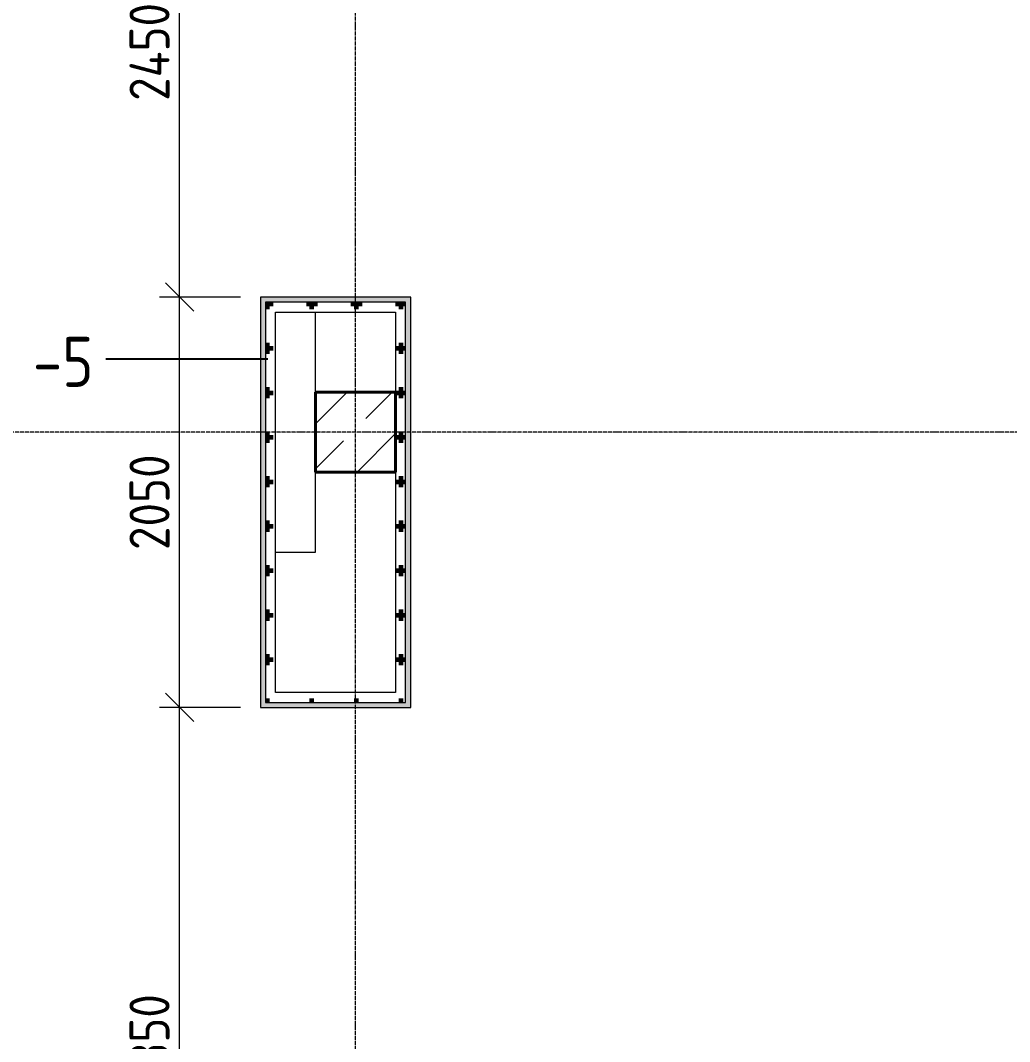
# Model space of a CAD drawing. Header units: millimetres. Extents: x -60946 to 138510, y -262288 to 24501.
# Drawn here: x -9590 to -4650, y -37105 to -32002 of the extents above; entities that cross this region are included whole.
import ezdxf

# ---------------------------------------------------------------- set-up
doc = ezdxf.new("R2010")
doc.units = ezdxf.units.MM
doc.linetypes.add('ADSK_Линия сетки', pattern=[25, 20, -2.5, 0, -2.5])
for name, color, linetype, lineweight in [('2)Тип-5', 1, 'Continuous', 60), ('Несущие колонны', 7, 'Continuous', 18), ('Оси', 7, 'Continuous', 9), ('Перекрытие', 7, 'Continuous', 18), ('Размеры', 7, 'Continuous', 9), ('Стены несущие', 7, 'Continuous', 30), ('Стены отделка', 7, 'Continuous', 30), ('Стены штриховка', 7, 'Continuous', 9)]:
    doc.layers.add(name, color=color, linetype=linetype, lineweight=lineweight)
doc.styles.add('GOST Common_3', font='', dxfattribs={"width": 0.9, "height": 200})
doc.styles.get('GOST Common_3').set_extended_font_data('GOST Common')
doc.dimstyles.new('ADSK_Основной_2_0_2', dxfattribs={"dimscale": 304.8, "dimtxt": 201.142999, "dimasz": 0.463911, "dimexe": 0.328084, "dimexo": 0.328084, "dimgap": 0.164042, "dimtad": 1, "dimdec": 3, "dimrnd": 0.001, "dimdsep": 46, "dimtxsty": 'GOST Common_3', "dimblk1": 'OBLIQUE', "dimblk2": 'OBLIQUE', "dimsah": 1, "dimcen": 0.09, "dimdle": 0.328084, "dimazin": 2, "dimtfac": 1, "dimtdec": 4, "dimtix": 1, "dimtmove": 0, "dimatfit": 3, "dimfxl": 1, "dimtvp": 1, "dimtolj": 1, "dimtzin": 0, "dimlwd": 20, "dimlwe": 20, "dimarcsym": 2})
pattern_1 = [(0, (1283.93, -48864.63), (111.125, 111.125), [55.562, -166.687]), (90, (1311.72, -48892.41), (-111.125, 111.125), [55.562, -166.687])]

# ---------------------------------------------------------------- blocks, each defined once
blk = doc.blocks.new('ADSK_КолоннаЖБ_Прямоугольная - 400x400 мм-1807142-Кладочный план 1-го этажа')
at = {"layer": 'Несущие колонны', "lineweight": 40}
for p, q in [((-200, 200), (200, 200)), ((-200, -200), (-200, 200)), ((200, 200), (200, -200)), ((200, -200), (-200, -200))]:
    blk.add_line(p, q, dxfattribs=at)
blk = doc.blocks.new('_Oblique')
at = {"color": 0, "linetype": 'ByBlock', "lineweight": -2}
blk.add_line((-0.5, -0.5), (0.5, 0.5), dxfattribs=at)
blk = doc.blocks.new('*D3914')
at = {"layer": 'Defpoints', "color": 0, "transparency": 16777216}
for p in [(-8795.2, -35434.7), (-8391.1, -35434.7), (-8191.1, -38784.7)]:
    blk.add_point(p, dxfattribs=at)
at = {"layer": 'Размеры', "color": 0, "lineweight": 20, "transparency": 16777216}
for p, q in [((-8795.2, -38884.7), (-8795.2, -35334.7)), ((-8491.1, -35434.7), (-8895.2, -35434.7)), ((-8291.1, -38784.7), (-8895.2, -38784.7))]:
    blk.add_line(p, q, dxfattribs=at)
at = {"layer": 'Размеры', "color": 0, "lineweight": 20, "transparency": 16777216, "xscale": 141.4, "yscale": 141.4, "zscale": 141.4}
for p, rotation in [((-8795.2, -35434.7), 90), ((-8795.2, -38784.7), 270)]:
    blk.add_blockref('_Oblique', p, dxfattribs=dict(at, rotation=rotation))
at = {"layer": 'Размеры', "color": 0, "lineweight": 9, "transparency": 16777216, "insert": (-8945.2, -37109.7), "char_height": 200, "width": 605.475, "attachment_point": 5, "rotation": 90, "style": 'GOST Common_3'}
blk.add_mtext('\\A1;3350', dxfattribs=at)
blk = doc.blocks.new('*D3915')
at = {"layer": 'Defpoints', "color": 0, "transparency": 16777216}
for p in [(-8795.2, -33384.7), (-8391.1, -33384.7), (-8391.1, -35434.7)]:
    blk.add_point(p, dxfattribs=at)
at = {"layer": 'Размеры', "color": 0, "lineweight": 20, "transparency": 16777216}
for p, q in [((-8795.2, -35534.7), (-8795.2, -33284.7)), ((-8491.1, -33384.7), (-8895.2, -33384.7)), ((-8491.1, -35434.7), (-8895.2, -35434.7))]:
    blk.add_line(p, q, dxfattribs=at)
at = {"layer": 'Размеры', "color": 0, "lineweight": 20, "transparency": 16777216, "xscale": 141.4, "yscale": 141.4, "zscale": 141.4}
for p, rotation in [((-8795.2, -33384.7), 90), ((-8795.2, -35434.7), 270)]:
    blk.add_blockref('_Oblique', p, dxfattribs=dict(at, rotation=rotation))
at = {"layer": 'Размеры', "color": 0, "lineweight": 9, "transparency": 16777216, "insert": (-8945.2, -34409.7), "char_height": 200, "width": 605.475, "attachment_point": 5, "rotation": 90, "style": 'GOST Common_3'}
blk.add_mtext('\\A1;2050', dxfattribs=at)
blk = doc.blocks.new('*D3916')
at = {"layer": 'Defpoints', "color": 0, "transparency": 16777216}
for p in [(-8795.2, -30934.7), (-8491.1, -30934.7), (-8391.1, -33384.7)]:
    blk.add_point(p, dxfattribs=at)
at = {"layer": 'Размеры', "color": 0, "lineweight": 20, "transparency": 16777216}
for p, q in [((-8795.2, -33484.7), (-8795.2, -30834.7)), ((-8591.1, -30934.7), (-8895.2, -30934.7)), ((-8491.1, -33384.7), (-8895.2, -33384.7))]:
    blk.add_line(p, q, dxfattribs=at)
at = {"layer": 'Размеры', "color": 0, "lineweight": 20, "transparency": 16777216, "xscale": 141.4, "yscale": 141.4, "zscale": 141.4}
for p, rotation in [((-8795.2, -30934.7), 90), ((-8795.2, -33384.7), 270)]:
    blk.add_blockref('_Oblique', p, dxfattribs=dict(at, rotation=rotation))
at = {"layer": 'Размеры', "color": 0, "lineweight": 9, "transparency": 16777216, "insert": (-8945.2, -32159.7), "char_height": 200, "width": 625.93, "attachment_point": 5, "rotation": 90, "style": 'GOST Common_3'}
blk.add_mtext('\\A1;2450', dxfattribs=at)

msp = doc.modelspace()

# ---------------------------------------------------------------- hatches: boundary and pattern name
at = {"layer": '2)Тип-5', "true_color": 0xd50000}
for points in [[(-8391.0657, -33409.6624), (-7666.0657, -33409.6624), (-7666.0657, -33384.6624), (-8391.0657, -33384.6624)], [(-8366.0657, -35434.6624), (-8366.0657, -33409.6624), (-8391.0657, -33409.6624), (-8391.0657, -35434.6624)], [(-7666.0657, -35409.6624), (-7641.0657, -35409.6624), (-7641.0657, -33384.6624), (-7666.0657, -33384.6624), (-7666.0657, -35359.6624)], [(-8366.0657, -35434.6624), (-7641.0657, -35434.6624), (-7641.0657, -35409.6624), (-8366.0657, -35409.6624)]]:
    msp.add_hatch(color=12, dxfattribs=at).paths.add_polyline_path(points)
h = msp.add_hatch(dxfattribs=at)
h.set_pattern_fill('FP_6', color=12, style=0, pattern_type=2)
h.set_pattern_definition(pattern_1)
h.paths.add_polyline_path([(-8366.0657, -33459.6624), (-7716.0657, -33459.6624), (-7716.0657, -33409.6624), (-8366.0657, -33409.6624)])
h = msp.add_hatch(dxfattribs=at)
h.set_pattern_fill('FP_6', color=12, style=0, pattern_type=2)
h.set_pattern_definition(pattern_1)
h.paths.add_polyline_path([(-7666.0657, -35359.6624), (-7666.0657, -33409.6624), (-7716.0657, -33409.6624), (-7716.0657, -35359.6624)])
h = msp.add_hatch(dxfattribs=at)
h.set_pattern_fill('FP_6', color=12, style=0, pattern_type=2)
h.set_pattern_definition(pattern_1)
h.paths.add_polyline_path([(-8316.0657, -35409.6624), (-8316.0657, -33459.6624), (-8366.0657, -33459.6624), (-8366.0657, -35409.6624)])
h = msp.add_hatch(dxfattribs=at)
h.set_pattern_fill('FP_6', color=12, style=0, pattern_type=2)
h.set_pattern_definition(pattern_1)
h.paths.add_polyline_path([(-7666.0657, -35409.6624), (-7666.0657, -35359.6624), (-8316.0657, -35359.6624), (-8316.0657, -35409.6624), (-7876.5438, -35409.6624)])
at = {"layer": 'Несущие колонны', "lineweight": 9}
h = msp.add_hatch(dxfattribs=at)
h.set_pattern_fill('FP_3', color=256, style=0, pattern_type=2)
h.set_pattern_definition([(45, (1283.93, -48864.63), (-224.5064, 224.5064), []), (45, (1508.44, -48864.63), (-224.5064, 224.5064), [396.875, -79.375, 3.353, -76.022])])
h.paths.add_polyline_path([(-7876.5438, -34259.6624), (-7716.0657, -34259.6624), (-7716.0657, -33859.6624), (-8116.0657, -33859.6624), (-8116.0657, -34259.6624)])

# ---------------------------------------------------------------- linework, layer by layer
at = {"layer": '2)Тип-5', "lineweight": 25}
msp.add_line((-8353.5657, -33694.245), (-9162.9083, -33694.245), dxfattribs=at)
at = {"layer": 'Несущие колонны', "lineweight": 9}
for p, q in [((-7716.0657, -33859.6624), (-8116.0657, -33859.6624)), ((-8116.0657, -33859.6624), (-8116.0657, -34259.6624)), ((-7716.0657, -34259.6624), (-7716.0657, -33859.6624)), ((-8116.0657, -34259.6624), (-7716.0657, -34259.6624))]:
    msp.add_line(p, q, dxfattribs=at)
at = {"layer": 'Оси', "linetype": 'ADSK_Линия сетки', "lineweight": 5}
for p, q in [((-7916.0657, -59838.5137), (-7916.0657, -24363.7173)), ((-1213.4695, -34059.6624), (-23956.1623, -34059.6624))]:
    msp.add_line(p, q, dxfattribs=at)
at = {"layer": 'Перекрытие'}
for p, q in [((-8116.0657, -33859.6624), (-8116.0657, -33459.6624)), ((-8116.0657, -34659.6624), (-8116.0657, -34259.6624)), ((-8316.0657, -34659.6624), (-8116.0657, -34659.6624))]:
    msp.add_line(p, q, dxfattribs=at)
at = {"layer": 'Стены несущие', "lineweight": 9}
for p, q in [((-8316.0657, -35359.6624), (-8316.0657, -33459.6624)), ((-8316.0657, -33459.6624), (-7716.0657, -33459.6624)), ((-7716.0657, -33459.6624), (-7716.0657, -35359.6624)), ((-7716.0657, -35359.6624), (-8316.0657, -35359.6624))]:
    msp.add_line(p, q, dxfattribs=at)
at = {"layer": 'Стены отделка', "lineweight": 18}
for p, q in [((-8391.0657, -33384.6624), (-8391.0657, -35434.6624)), ((-7641.0657, -33384.6624), (-8391.0657, -33384.6624)), ((-7641.0657, -35434.6624), (-7641.0657, -33384.6624)), ((-8391.0657, -35434.6624), (-7641.0657, -35434.6624))]:
    msp.add_line(p, q, dxfattribs=at)
at = {"layer": 'Стены штриховка', "lineweight": 9}
for p, q in [((-8366.0657, -33409.6624), (-8366.0657, -35409.6624)), ((-7666.0657, -33409.6624), (-8366.0657, -33409.6624)), ((-7666.0657, -35409.6624), (-7666.0657, -33409.6624)), ((-8366.0657, -35409.6624), (-7666.0657, -35409.6624))]:
    msp.add_line(p, q, dxfattribs=at)

# ---------------------------------------------------------------- block references
at = {"layer": 'Несущие колонны', "lineweight": 40, "rotation": 89.9999999999999}
msp.add_blockref('ADSK_КолоннаЖБ_Прямоугольная - 400x400 мм-1807142-Кладочный план 1-го этажа', (-7916.0657, -34059.6624), dxfattribs=at)

# ---------------------------------------------------------------- texts
at = {"layer": '2)Тип-5', "color": 116, "lineweight": 25, "true_color": 0x008040, "insert": (-9527.2833, -33583.3179), "char_height": 250, "width": 432.91125, "attachment_point": 1, "style": 'GOST Common_3'}
msp.add_mtext('-5', dxfattribs=at)

# ---------------------------------------------------------------- dimensions: what is measured, and where the dimension line sits
at = {"layer": 'Размеры', "lineweight": 9}
for base, p1, p2, override, picture, middle in [((-8795.1504, -30934.6624), (-8391.0657, -33384.6624), (-8491.0657, -30934.6624), {"dimpost": '<>', "dimfxl": 2452.039967}, '*D3916', (-8945.1504, -32159.6624)), ((-8795.1504, -33384.6624), (-8391.0657, -35434.6624), (-8391.0657, -33384.6624), {"dimpost": '<>', "dimfxl": 2050}, '*D3915', (-8945.1504, -34409.6624)), ((-8795.1504, -35434.6624), (-8191.0657, -38784.6624), (-8391.0657, -35434.6624), {"dimpost": '<>', "dimfxl": 3355.964839}, '*D3914', (-8945.1504, -37109.6624))]:
    dim = msp.add_linear_dim(base=base, p1=p1, p2=p2, angle=90, dimstyle='ADSK_Основной_2_0_2', override=override, dxfattribs=at)
    dim.commit()
    dim.dimension.update_dxf_attribs({"geometry": picture, "text_midpoint": middle})

doc.saveas('drawing.dxf')
